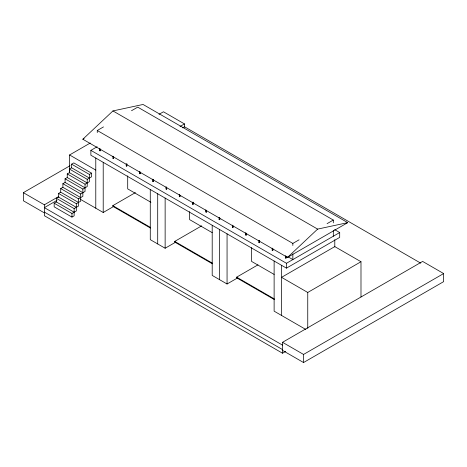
<?xml version="1.0" encoding="UTF-8"?>
<svg xmlns="http://www.w3.org/2000/svg" width="467" height="467" viewBox="0 0 467 467"><rect width="100%" height="100%" fill="white"/><g stroke="black" fill="none" stroke-linecap="round" stroke-linejoin="round"><path stroke-width="0.7" d="M82.834 139.236L112.944 110.93L143.054 104.468L347.74 222.642L287.52 257.41L82.834 139.236L84.089 138.512M287.52 257.41L317.63 229.104L347.74 222.642M97.264 132.61L97.264 130.497L103.493 126.907M131.501 110.732L137.73 107.141L333.31 220.056L333.31 222.87M69.583 172.936L69.583 154.962L90.254 143.025M334.646 229.63L339.696 232.543L339.696 237.399L286.458 268.134L90.878 155.219L90.878 150.362L97.142 146.749M89.401 178.055L71.609 167.781L71.609 164.162L73.786 162.901L91.579 173.175L91.579 176.795L87.218 179.316L69.425 169.042L69.425 172.662L87.218 182.936M44.365 212.894L23.35 200.757L23.35 192.667L70.05 165.709M159.031 114.333L163.45 111.782L184.465 123.918L184.465 127.287M99.693 148.535L99.693 150.654L100.043 150.859L100.393 150.654L100.393 149.242M69.425 169.042L71.609 167.781M85.041 187.816L67.248 177.542L67.248 173.922L69.425 172.662M82.863 192.696L65.071 182.422L65.071 178.803L67.248 177.542M80.68 197.576L62.887 187.302L62.887 183.683L65.071 182.422M112.961 156.194L112.961 158.319L113.662 158.319L113.662 156.9M78.503 202.456L60.71 192.182L60.71 188.563L62.887 187.302M112.961 158.319L113.662 158.319M71.609 164.162L89.401 174.436L91.579 173.175M76.325 207.336L58.533 197.062L58.533 193.443L60.71 192.182M23.35 192.667L44.365 204.803L58.877 196.42M180.046 126.464L184.465 123.918M74.142 212.216L56.349 201.942L56.349 198.323L58.533 197.062M56.986 200.349L44.365 207.634L282.535 345.142M67.248 173.922L85.041 184.196L89.401 181.675L89.401 174.436M182.574 127.841L184.465 126.75L420.738 263.16M56.349 198.323L74.142 208.597L74.142 215.836L71.965 217.097L54.172 206.823L54.172 203.203L56.349 201.942M65.071 178.803L82.863 189.077L87.218 186.555L87.218 179.316M126.23 163.853L126.23 165.978L126.58 166.182L126.931 165.978L126.931 163.853M62.887 183.683L80.68 193.957L85.041 191.435L85.041 184.196M60.71 188.563L78.503 198.837L82.863 196.315L82.863 189.077M58.533 193.443L76.325 203.717L80.68 201.195L80.68 193.957M74.142 208.597L78.503 206.075L78.503 198.837M139.499 171.517L139.499 173.642L140.199 173.642L140.199 172.224M139.499 173.642L140.199 173.642M54.172 203.203L71.965 213.477L76.325 210.956L76.325 203.717M152.767 179.176L152.767 181.301L153.468 181.301L153.468 179.883M152.767 181.301L153.468 181.301M150.444 228.048L112.798 206.309L112.798 205.661L135.383 192.62M80.809 199.555L103.213 212.491L113.86 206.344M166.036 186.841L166.036 188.96L166.737 188.96L166.737 187.547M166.036 188.96L166.737 188.96M179.305 194.5L179.305 196.625L180.005 196.625L180.005 195.206M179.305 196.625L180.005 196.625M192.579 202.158L192.579 204.283L192.929 204.488L193.28 204.283L193.28 202.158M205.848 209.823L205.848 211.942L206.548 211.942L206.548 210.529M205.848 211.942L206.548 211.942M212.368 263.797L174.722 242.064L174.722 241.416L201.697 225.835M150.275 189.509L150.275 239.659L165.137 248.24L175.785 242.093M219.116 217.482L219.116 219.607L219.817 219.607L219.817 218.188M219.116 219.607L219.817 219.607M232.385 225.141L232.385 227.266L233.086 227.266L233.086 225.853M232.385 227.266L233.086 227.266M245.654 232.805L245.654 234.93L246.354 234.93L246.354 233.512M245.654 234.93L246.354 234.93M258.922 240.464L258.922 242.589L259.623 242.589L259.623 240.464M258.922 242.589L259.623 242.589M272.191 248.129L272.191 250.248L272.891 250.248L272.891 248.835M272.191 250.248L272.891 250.248M97.264 130.497L292.844 243.418L299.073 239.822M327.081 223.652L333.31 220.056M274.292 299.551L236.646 277.812L236.646 277.164L257.977 264.847M212.199 225.263L212.199 275.413L227.061 283.994L237.709 277.847M285.465 255.788L285.465 257.912L286.166 257.912L286.166 256.494M285.465 257.912L286.166 257.912M90.878 150.362L286.458 263.283L339.696 232.543M360.991 261.73L334.792 246.605L281.554 277.34L307.753 292.465L360.991 261.73L360.991 296.965M285.693 351.406L282.535 353.227L282.535 342.311L422.635 261.421L443.65 273.557L443.65 281.642L303.55 362.532L282.535 350.396M282.535 342.311L303.55 354.441L443.65 273.557M112.944 110.93L317.63 229.104M287.8 256.681L292.844 259.594L292.844 253.966M100.043 150.456L100.393 150.654M212.216 232.665L189.625 219.624L189.625 211.656M69.583 154.962L95.782 170.087M150.917 202.293L127.701 188.884L127.701 175.849M274.141 274.433L251.55 261.392L251.55 247.627M112.798 205.661L150.444 227.4M174.722 241.416L212.368 263.149M236.646 277.164L274.292 298.903M305.879 329.498L274.123 311.162L274.123 261.012M44.365 212.082L282.535 349.59M282.535 353.227L44.365 215.719L44.365 204.803M334.792 239.653L334.792 246.92M333.31 230.605L333.31 236.232M307.753 292.465L307.753 328.424M303.55 354.441L303.55 362.532M292.844 243.418L292.844 245.525M286.458 263.283L286.458 268.134M285.816 255.992L285.816 258.111M281.554 265.303L281.554 315.453M272.541 248.327L272.541 250.452M259.273 240.668L259.273 242.793M246.004 233.01L246.004 235.129M232.735 225.345L232.735 227.47M227.061 233.844L227.061 283.994M219.63 229.554L219.63 279.704M219.467 217.686L219.467 219.805M206.198 210.325L206.198 212.146M192.929 202.363L192.929 204.488M179.655 194.704L179.655 196.823M166.386 187.039L166.386 189.164M165.137 198.09L165.137 248.24M157.706 193.799L157.706 243.949M153.118 179.381L153.118 181.505M139.849 171.313L139.849 173.841M126.58 164.057L126.58 166.182M113.312 156.398L113.312 158.517M103.213 162.341L103.213 212.491M100.043 148.734L100.043 150.859M95.782 158.05L95.782 208.2M71.965 213.477L71.965 217.097"/></g></svg>
